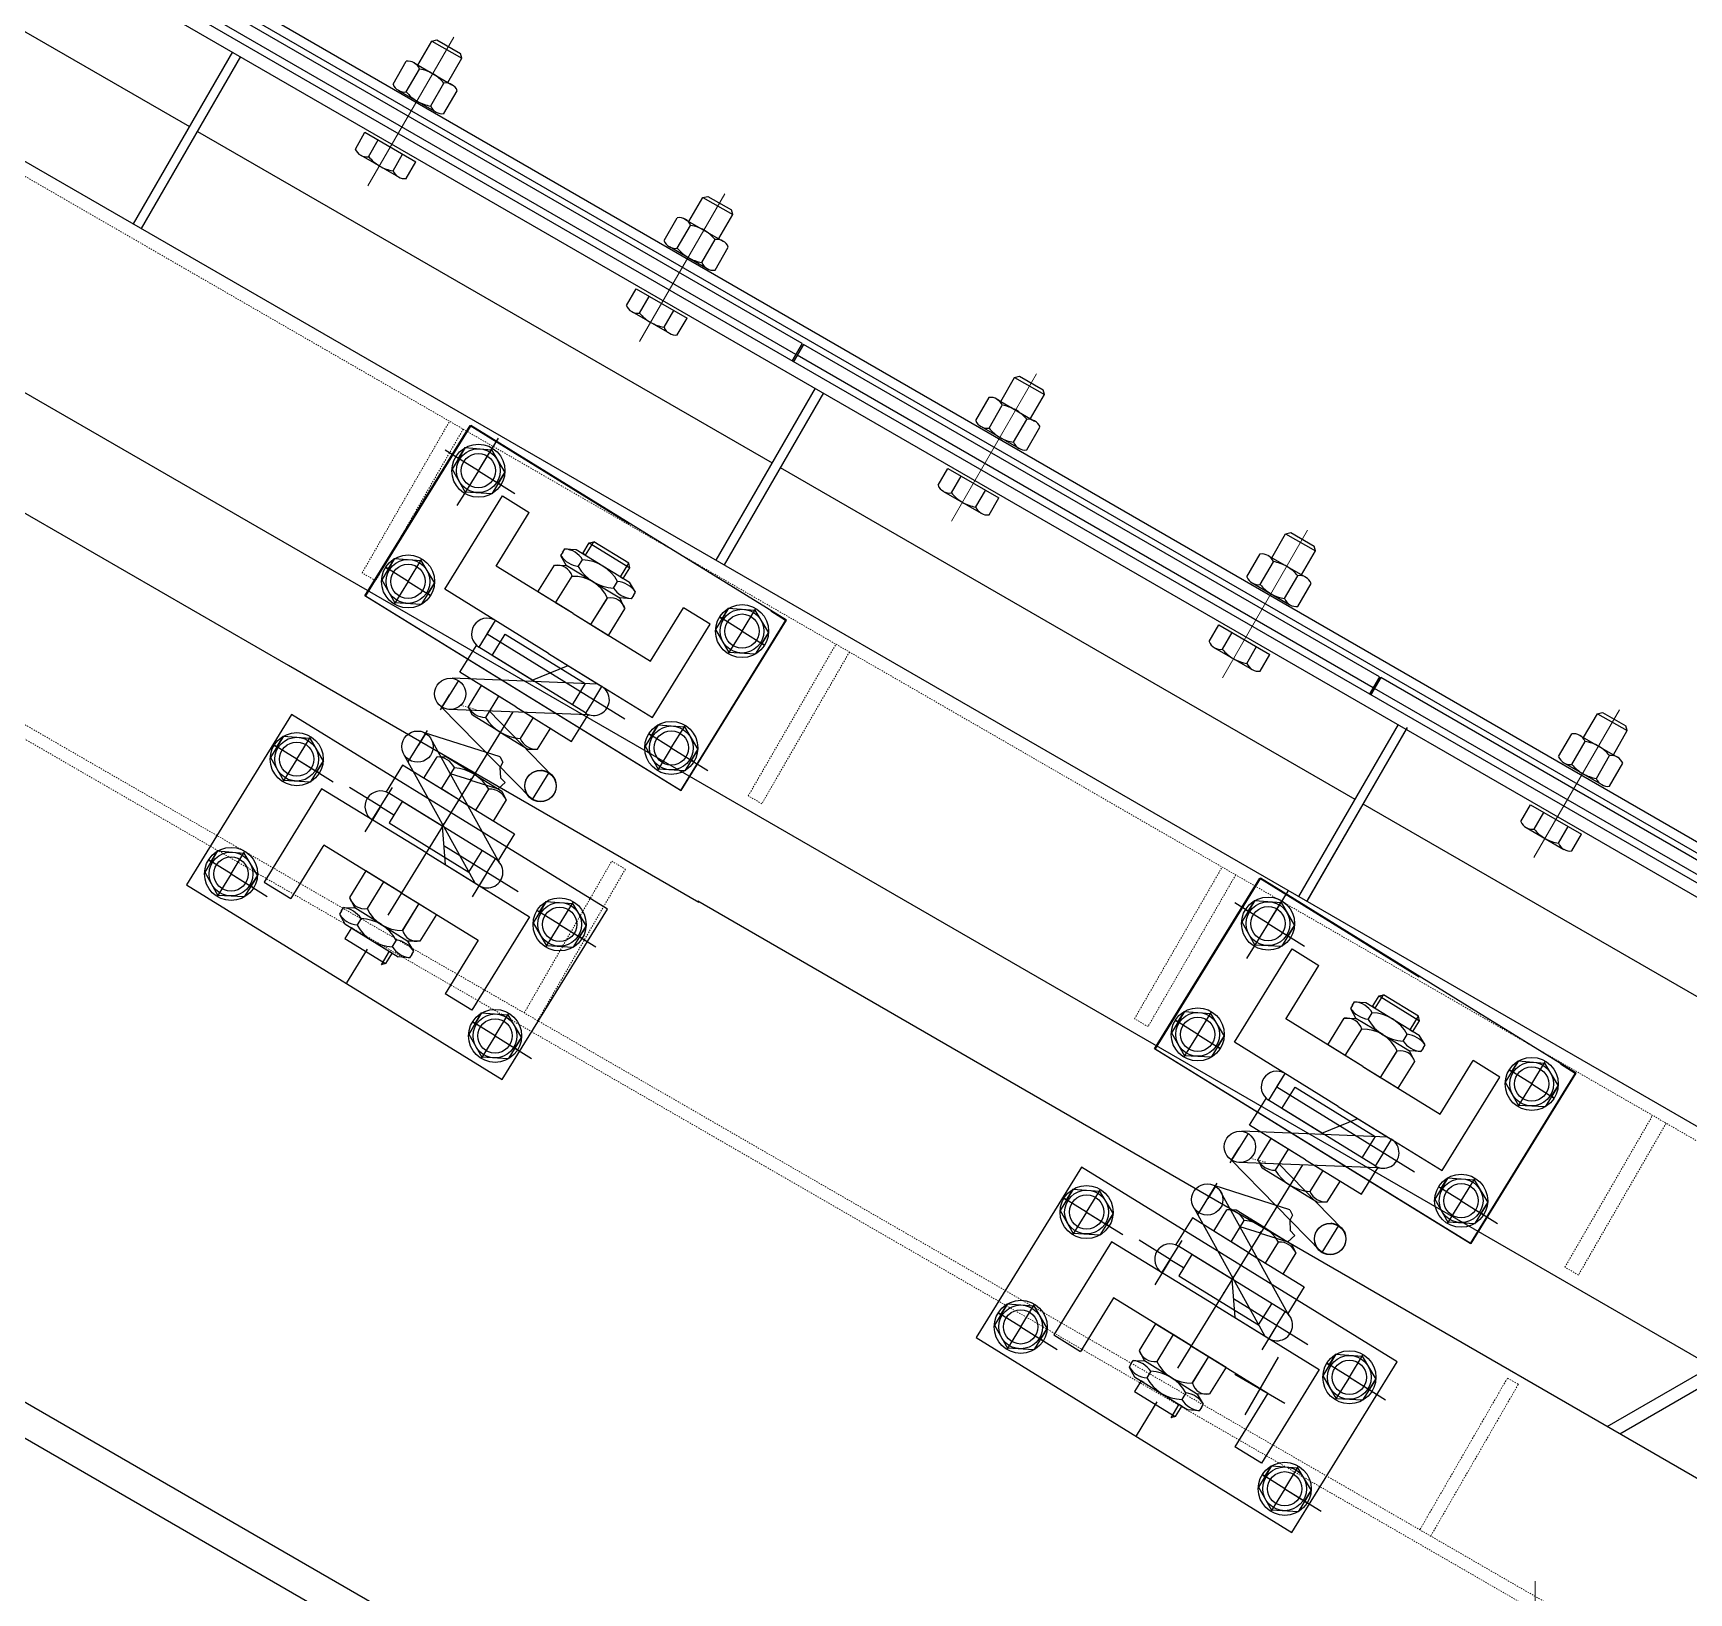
# Model space of a CAD drawing. Header units: millimetres. Extents: x 2827 to 6143, y 72 to 478.
# Drawn here: x 3108.5 to 3240.8, y 204.1 to 328.7 of the extents above; entities that cross this region are included whole.
import ezdxf

# ---------------------------------------------------------------- set-up
doc = ezdxf.new("R2010")
doc.units = ezdxf.units.MM
for name, pattern in [('ACAD_ISO02W100', [15, 12, -3]), ('CENTER', [50.8, 31.75, -6.35, 6.35, -6.35]), ('CENTER2', [28.575, 19.05, -3.175, 3.175, -3.175]), ('HIDDEN', [0.2, 0.1, -0.1])]:
    doc.linetypes.add(name, pattern=pattern)
for name, color, linetype, lineweight in [('中心线', 1, 'CENTER', 13), ('图层1', 1, 'CENTER2', 25), ('图层2', 160, 'Continuous', 25), ('尺寸线', 22, 'Continuous', 13), ('粗实线层', 7, 'Continuous', 35), ('虚线', 8, 'ACAD_ISO02W100', 13)]:
    doc.layers.add(name, color=color, linetype=linetype, lineweight=lineweight)

msp = doc.modelspace()

# ---------------------------------------------------------------- linework, layer by layer
at = {"color": 7, "linetype": 'Continuous'}
for p, q in [((3311.38, 222.77), (2940.38, 437.17)), ((3311.74, 223.43), (2941.4, 437.44)), ((2938.08, 435.9), (3310.4, 221.03)), ((2937.58, 435.04), (3309.9, 220.16)), ((3301.99, 206.4), (2916.79, 428.71)), ((3293.99, 192.54), (2941.91, 395.73)), ((3075.1, 347.73), (3121.01, 321.24)), ((3169.46, 303.03), (3123.46, 329.59)), ((3169.96, 303.9), (3123.96, 330.46)), ((3139.27, 326.16), (3140.37, 328.07)), ((3140.37, 328.07), (3140.78, 328.17)), ((3140.37, 328.07), (3142.77, 326.72)), ((3140.78, 328.17), (3142.66, 327.09)), ((3124.46, 327.22), (3116.53, 313.48)), ((3125.11, 326.85), (3117.17, 313.1)), ((3141.65, 324.78), (3142.77, 326.72)), ((3142.77, 326.72), (3142.66, 327.09)), ((3137.28, 324.63), (3138.33, 326.46)), ((3138.34, 324.02), (3139.4, 325.84)), ((3138.97, 326.33), (3141.98, 324.59)), ((3137.71, 324.14), (3140.72, 322.4)), ((3140.29, 322.89), (3141.35, 324.72)), ((3141.35, 322.28), (3142.41, 324.11)), ((3121.66, 320.86), (3167.56, 294.37)), ((3134.27, 319.45), (3135.04, 320.79)), ((3135.04, 320.79), (3139.11, 318.44)), ((3135.33, 318.84), (3136.1, 320.18)), ((3134.7, 318.97), (3137.71, 317.23)), ((3137.28, 317.71), (3138.05, 319.05)), ((3138.34, 317.1), (3139.11, 318.44)), ((3160.92, 313.66), (3162.02, 315.57)), ((3162.02, 315.57), (3162.43, 315.67)), ((3162.02, 315.57), (3164.42, 314.22)), ((3162.43, 315.67), (3164.31, 314.59)), ((3158.93, 312.13), (3159.99, 313.96)), ((3160.62, 313.83), (3163.63, 312.09)), ((3163.3, 312.29), (3164.42, 314.22)), ((3164.42, 314.22), (3164.31, 314.59)), ((3159.99, 311.52), (3161.05, 313.35)), ((3161.94, 310.39), (3163, 312.22)), ((3159.36, 311.65), (3162.37, 309.91)), ((3163.01, 309.78), (3164.06, 311.61)), ((3205.46, 160.07), (2948.8, 308.26)), ((3155.92, 306.96), (3156.69, 308.29)), ((3156.69, 308.29), (3160.77, 305.94)), ((3156.98, 306.34), (3157.75, 307.68)), ((3156.35, 306.47), (3159.36, 304.73)), ((3158.93, 305.22), (3159.7, 306.55)), ((3159.99, 304.6), (3160.77, 305.94)), ((3128.93, 278.18), (3082.12, 305.18)), ((3169.96, 303.9), (3169.15, 302.49)), ((3170.07, 303.84), (3169.25, 302.43)), ((3215.57, 276.41), (3169.57, 302.97)), ((3216.07, 277.28), (3170.07, 303.84)), ((3171.01, 300.35), (3163.07, 286.6)), ((3185.82, 299.29), (3186.92, 301.2)), ((3186.92, 301.2), (3187.33, 301.3)), ((3186.92, 301.2), (3189.32, 299.85)), ((3187.33, 301.3), (3189.21, 300.22)), ((3171.66, 299.97), (3163.72, 286.23)), ((3183.83, 297.76), (3184.89, 299.59)), ((3184.89, 297.15), (3185.95, 298.98)), ((3185.52, 299.46), (3188.53, 297.72)), ((3188.2, 297.92), (3189.32, 299.85)), ((3189.32, 299.85), (3189.21, 300.22)), ((3186.84, 296.02), (3187.9, 297.85)), ((3184.26, 297.28), (3187.27, 295.54)), ((3187.91, 295.41), (3188.96, 297.24)), ((3168.21, 294), (3214.11, 267.5)), ((3180.82, 292.59), (3181.59, 293.92)), ((3181.59, 293.92), (3185.67, 291.57)), ((3181.88, 291.97), (3182.65, 293.31)), ((3181.25, 292.1), (3184.26, 290.36)), ((3183.83, 290.85), (3184.6, 292.18)), ((3184.9, 290.23), (3185.67, 291.57)), ((3207.47, 286.79), (3208.58, 288.7)), ((3208.58, 288.7), (3208.99, 288.81)), ((3208.58, 288.7), (3210.97, 287.35)), ((3208.99, 288.81), (3210.86, 287.73)), ((3205.48, 285.27), (3206.54, 287.1)), ((3209.86, 285.42), (3210.97, 287.35)), ((3210.97, 287.35), (3210.86, 287.73)), ((3206.55, 284.65), (3207.6, 286.48)), ((3207.17, 286.97), (3210.19, 285.23)), ((3205.91, 284.78), (3208.92, 283.04)), ((3208.5, 283.53), (3209.55, 285.36)), ((3209.56, 282.91), (3210.62, 284.74)), ((3202.47, 280.09), (3203.25, 281.43)), ((3203.25, 281.43), (3207.32, 279.07)), ((3203.54, 279.48), (3204.31, 280.81)), ((3202.9, 279.6), (3205.91, 277.87)), ((3205.49, 278.35), (3206.26, 279.69)), ((3206.55, 277.74), (3207.32, 279.07)), ((3161.71, 259.26), (3128.93, 278.18)), ((3216.07, 277.28), (3215.25, 275.87)), ((3216.18, 277.22), (3215.36, 275.81)), ((3311.16, 222.38), (3216.18, 277.22)), ((3310.67, 221.51), (3215.68, 276.35)), ((3232.37, 272.42), (3233.48, 274.33)), ((3233.48, 274.33), (3233.89, 274.44)), ((3233.48, 274.33), (3235.87, 272.98)), ((3233.89, 274.44), (3235.76, 273.35)), ((3217.56, 273.47), (3209.62, 259.73)), ((3218.21, 273.1), (3210.27, 259.35)), ((3218.28, 273.22), (3210.34, 259.47)), ((3218.28, 273.22), (3210.34, 259.47)), ((3230.39, 270.9), (3231.44, 272.72)), ((3232.08, 272.6), (3235.09, 270.86)), ((3234.76, 271.05), (3235.87, 272.98)), ((3235.87, 272.98), (3235.76, 273.35)), ((3231.45, 270.28), (3232.5, 272.11)), ((3230.81, 270.41), (3233.83, 268.67)), ((3233.4, 269.16), (3234.45, 270.99)), ((3234.46, 268.54), (3235.52, 270.37)), ((3214.76, 267.13), (3260.67, 240.64)), ((3227.37, 265.72), (3228.15, 267.06)), ((3228.15, 267.06), (3232.22, 264.7)), ((3228.44, 265.11), (3229.21, 266.44)), ((3227.8, 265.23), (3230.81, 263.49)), ((3230.39, 263.98), (3231.16, 265.32)), ((3231.45, 263.37), (3232.22, 264.7)), ((3210.46, 231.12), (3161.62, 259.35)), ((3289.58, 185.43), (3210.46, 231.12)), ((3234.27, 217.37), (3242.62, 222.19)), ((3235.27, 216.79), (3243.62, 221.61))]:
    msp.add_line(p, q, dxfattribs=at)
for p, q in [((3141.43, 284.28), (3146.02, 291.73)), ((3146.02, 291.73), (3148.15, 290.41)), ((3145.59, 286.26), (3148.15, 290.41)), ((3150.84, 287.23), (3150.67, 286.97)), ((3150.76, 287.28), (3150.76, 287.28)), ((3150.84, 287.23), (3151, 287.5)), ((3151, 287.5), (3151.91, 287.45)), ((3151.91, 287.45), (3156.16, 284.83)), ((3152.44, 287.13), (3152.96, 287.98)), ((3152.65, 287), (3152.44, 287.13)), ((3152.65, 287), (3153.32, 288.07)), ((3152.96, 287.98), (3153.32, 288.07)), ((3152.96, 287.98), (3156.19, 285.99)), ((3156.11, 286.35), (3153.32, 288.07)), ((3145.51, 286.13), (3145.59, 286.26)), ((3151.68, 282.33), (3145.51, 286.13)), ((3148.86, 284.07), (3150.19, 286.19)), ((3150.19, 286.19), (3151.12, 286.18)), ((3150.67, 286.97), (3151.12, 286.18)), ((3153.26, 284.88), (3151.12, 286.18)), ((3152.08, 286.1), (3152.42, 286.63)), ((3155.45, 285.27), (3156.11, 286.35)), ((3155.66, 285.14), (3156.19, 285.99)), ((3156.19, 285.99), (3156.11, 286.35)), ((3150.27, 283.2), (3151.6, 285.32)), ((3150.27, 283.2), (3151.6, 285.32)), ((3153.26, 284.88), (3155.39, 283.58)), ((3154.89, 284.37), (3155.22, 284.9)), ((3155.45, 285.27), (3155.66, 285.14)), ((3156.64, 284.05), (3156.16, 284.83)), ((3149.71, 279.13), (3141.43, 284.28)), ((3151.67, 282.33), (3148.85, 284.07)), ((3151.68, 282.33), (3148.86, 284.07)), ((3151.67, 282.33), (3150.25, 283.21)), ((3150.25, 283.21), (3150.25, 283.21)), ((3151.68, 282.33), (3150.27, 283.2)), ((3153.09, 281.45), (3154.41, 283.59)), ((3153.09, 281.45), (3154.42, 283.57)), ((3155.81, 282.71), (3155.39, 283.58)), ((3156.31, 283.52), (3155.39, 283.58)), ((3156.24, 283.53), (3156.25, 283.53)), ((3156.48, 283.79), (3156.31, 283.52)), ((3156.48, 283.79), (3156.64, 284.05)), ((3151.67, 282.33), (3157.84, 278.53)), ((3151.68, 282.33), (3151.68, 282.33)), ((3151.68, 282.33), (3154.5, 280.59)), ((3151.68, 282.33), (3153.09, 281.45)), ((3154.5, 280.59), (3155.81, 282.71)), ((3157.84, 278.53), (3160.48, 282.8)), ((3162.61, 281.49), (3160.48, 282.8)), ((3145.21, 278.98), (3146.25, 280.68)), ((3146.25, 280.68), (3152.64, 276.75)), ((3158, 274.02), (3162.61, 281.49)), ((3142.62, 277.64), (3143.94, 279.77)), ((3152.65, 274.39), (3144.14, 279.64)), ((3149.7, 279.14), (3158, 274.02)), ((3149.71, 279.13), (3149.71, 279.13)), ((3149.71, 279.13), (3153.97, 276.51)), ((3148.4, 277.01), (3145.21, 278.98)), ((3148.4, 277.01), (3151.26, 278.18)), ((3153.65, 276.69), (3142.01, 277.16)), ((3147.09, 274.88), (3142.62, 277.64)), ((3144.32, 276.59), (3143.27, 274.89)), ((3147.09, 274.88), (3144.32, 276.59)), ((3148.28, 276.82), (3148.28, 276.82)), ((3152.64, 276.75), (3151.6, 275.04)), ((3145.7, 275.74), (3144.66, 274.04)), ((3147.09, 274.88), (3145.7, 275.74)), ((3147.74, 275.94), (3147.72, 275.91)), ((3147.74, 275.94), (3147.74, 275.94)), ((3148.39, 267.47), (3141.1, 274.92)), ((3152.87, 274.24), (3141.75, 274.67)), ((3143.64, 274.22), (3143.27, 274.89)), ((3145.85, 272.86), (3143.64, 274.22)), ((3144.97, 274.55), (3150.01, 269.35)), ((3147.09, 274.88), (3151.55, 272.11)), ((3147.09, 274.88), (3148.47, 274.03)), ((3148.47, 274.03), (3147.44, 272.35)), ((3151.55, 272.11), (3152.87, 274.24)), ((3152.65, 274.39), (3152.65, 274.39)), ((3152.87, 274.24), (3152.89, 274.27)), ((3152.87, 274.24), (3153.01, 274.23)), ((3145.84, 270.88), (3139.8, 272.81)), ((3145.84, 272.86), (3148.06, 271.49)), ((3146.05, 273.19), (3146.05, 273.19)), ((3148.82, 271.51), (3149.88, 273.21)), ((3152, 273.32), (3151.98, 273.29)), ((3145.69, 262.6), (3140.31, 272.34)), ((3148.06, 271.49), (3148.82, 271.51)), ((3148.82, 271.51), (3148.82, 271.51)), ((3138.05, 270.23), (3136.74, 268.1)), ((3142.52, 267.48), (3138.05, 270.23)), ((3143.84, 260.79), (3138.21, 270.99)), ((3138.49, 270.49), (3138.49, 270.5)), ((3138.49, 270.48), (3138.49, 270.49)), ((3139.75, 269.18), (3140.8, 270.89)), ((3141.56, 270.86), (3140.8, 270.89)), ((3141.14, 268.33), (3142.18, 270.02)), ((3143.77, 269.49), (3141.56, 270.86)), ((3145.85, 270.87), (3145.84, 270.88)), ((3149.72, 269.63), (3149.15, 269.82)), ((3142.52, 267.48), (3139.75, 269.18)), ((3143.49, 269.01), (3141.87, 269.52)), ((3143.47, 269.02), (3143.56, 269.16)), ((3143.47, 269.02), (3145.68, 268.32)), ((3143.56, 269.16), (3143.57, 269.16)), ((3143.77, 269.5), (3145.98, 268.13)), ((3149.73, 269.64), (3149.7, 269.6)), ((3131.58, 268.32), (3126.99, 260.87)), ((3139.89, 263.23), (3131.58, 268.32)), ((3145.46, 262.73), (3136.94, 267.98)), ((3138.02, 267.32), (3136.96, 265.62)), ((3141.21, 265.35), (3138.02, 267.32)), ((3142.52, 267.48), (3141.14, 268.33)), ((3142.52, 267.48), (3146.99, 264.73)), ((3142.52, 267.48), (3143.9, 266.63)), ((3143.9, 266.63), (3144.94, 268.3)), ((3146.32, 267.44), (3145.27, 265.74)), ((3145.98, 268.13), (3146.32, 267.44)), ((3146.31, 267.44), (3146.32, 267.44)), ((3148.39, 267.47), (3148.77, 267.35)), ((3141.86, 266.42), (3141.88, 266.45)), ((3141.86, 266.42), (3141.86, 266.42)), ((3136.96, 265.62), (3143.34, 261.68)), ((3141.32, 265.54), (3141.21, 265.35)), ((3141.21, 265.35), (3141.32, 265.54)), ((3141.21, 265.35), (3141.44, 262.27)), ((3141.32, 265.54), (3141.32, 265.54)), ((3146.99, 264.73), (3145.69, 262.6)), ((3131.68, 263.72), (3129.11, 259.56)), ((3131.76, 263.84), (3131.68, 263.72)), ((3137.93, 260.03), (3131.76, 263.84)), ((3139.89, 263.23), (3139.89, 263.23)), ((3139.89, 263.23), (3148.18, 258.11)), ((3139.89, 263.23), (3144.15, 260.6)), ((3143.34, 261.68), (3144.4, 263.37)), ((3145.46, 262.73), (3145.46, 262.73)), ((3145.69, 262.6), (3145.67, 262.57)), ((3145.69, 262.6), (3145.75, 262.48)), ((3126.99, 260.87), (3129.11, 259.56)), ((3135.11, 261.77), (3133.8, 259.64)), ((3137.91, 260.04), (3135.09, 261.78)), ((3137.93, 260.03), (3135.11, 261.77)), ((3136.51, 260.91), (3135.21, 258.77)), ((3136.51, 260.91), (3135.21, 258.77)), ((3137.91, 260.04), (3136.5, 260.92)), ((3136.5, 260.92), (3136.5, 260.92)), ((3137.93, 260.03), (3136.51, 260.91)), ((3133.8, 259.64), (3134.23, 258.81)), ((3137.91, 260.04), (3144.08, 256.24)), ((3137.93, 260.03), (3137.93, 260.03)), ((3137.93, 260.03), (3140.74, 258.29)), ((3137.93, 260.03), (3139.34, 259.16)), ((3133.16, 258.59), (3133, 258.32)), ((3133, 258.32), (3133.44, 257.53)), ((3133.08, 258.64), (3133.08, 258.64)), ((3133.16, 258.59), (3133.33, 258.85)), ((3133.33, 258.85), (3134.23, 258.81)), ((3136.35, 257.48), (3134.23, 258.81)), ((3134.74, 257.98), (3134.41, 257.45)), ((3139.34, 259.16), (3138.02, 257.02)), ((3139.34, 259.16), (3138.04, 257.02)), ((3140.74, 258.29), (3139.43, 256.17)), ((3148.18, 258.11), (3143.57, 250.64)), ((3133.44, 257.53), (3137.7, 254.91)), ((3133.97, 257.21), (3133.44, 256.36)), ((3134.18, 257.07), (3133.97, 257.21)), ((3136.35, 257.48), (3138.47, 256.16)), ((3133.44, 256.36), (3136.68, 254.36)), ((3136.98, 255.35), (3136.32, 254.27)), ((3136.98, 255.35), (3137.2, 255.22)), ((3137.54, 256.25), (3137.21, 255.72)), ((3139.43, 256.17), (3138.47, 256.16)), ((3138.93, 255.36), (3138.47, 256.16)), ((3138.77, 255.09), (3138.93, 255.36)), ((3138.9, 255.41), (3138.9, 255.41)), ((3144.08, 256.24), (3141.45, 251.95)), ((3204.51, 248.09), (3209.1, 255.54)), ((3209.1, 255.54), (3211.23, 254.22)), ((3136.68, 254.36), (3136.32, 254.27)), ((3137.2, 255.22), (3136.68, 254.36)), ((3138.6, 254.83), (3137.7, 254.91)), ((3138.77, 255.09), (3138.6, 254.83)), ((3208.67, 250.07), (3211.23, 254.22)), ((3143.57, 250.64), (3141.45, 251.95)), ((3213.92, 251.04), (3214.08, 251.31)), ((3214.08, 251.31), (3214.99, 251.27)), ((3215.52, 250.94), (3216.04, 251.79)), ((3215.73, 250.81), (3216.4, 251.88)), ((3216.04, 251.79), (3216.4, 251.88)), ((3216.04, 251.79), (3219.27, 249.8)), ((3219.19, 250.16), (3216.4, 251.88)), ((3208.59, 249.94), (3208.67, 250.07)), ((3211.94, 247.88), (3213.27, 250)), ((3213.27, 250), (3214.2, 249.99)), ((3213.92, 251.04), (3213.76, 250.78)), ((3213.76, 250.78), (3214.2, 249.99)), ((3213.84, 251.09), (3213.84, 251.09)), ((3216.34, 248.69), (3214.2, 249.99)), ((3214.99, 251.27), (3219.24, 248.64)), ((3215.17, 249.91), (3215.5, 250.44)), ((3215.73, 250.81), (3215.52, 250.94)), ((3218.53, 249.08), (3219.19, 250.16)), ((3219.27, 249.8), (3219.19, 250.16)), ((3214.76, 246.14), (3208.59, 249.94)), ((3213.35, 247.01), (3214.68, 249.13)), ((3213.35, 247.01), (3214.68, 249.13)), ((3216.34, 248.69), (3218.47, 247.39)), ((3217.97, 248.18), (3218.3, 248.71)), ((3218.53, 249.08), (3218.74, 248.95)), ((3218.74, 248.95), (3219.27, 249.8)), ((3212.79, 242.95), (3204.51, 248.09)), ((3214.75, 246.15), (3211.93, 247.89)), ((3214.76, 246.14), (3211.94, 247.88)), ((3216.17, 245.27), (3217.49, 247.4)), ((3216.17, 245.27), (3217.5, 247.38)), ((3218.89, 246.53), (3218.47, 247.39)), ((3219.39, 247.33), (3218.47, 247.39)), ((3219.72, 247.87), (3219.24, 248.64)), ((3219.33, 247.34), (3219.33, 247.34)), ((3219.56, 247.6), (3219.39, 247.33)), ((3219.56, 247.6), (3219.72, 247.87)), ((3214.75, 246.15), (3213.33, 247.02)), ((3213.33, 247.02), (3213.33, 247.02)), ((3214.76, 246.14), (3213.35, 247.01)), ((3214.75, 246.15), (3220.92, 242.34)), ((3214.76, 246.14), (3214.76, 246.14)), ((3214.76, 246.14), (3217.58, 244.4)), ((3214.76, 246.14), (3216.17, 245.27)), ((3217.58, 244.4), (3218.89, 246.53)), ((3220.92, 242.34), (3223.56, 246.61)), ((3225.69, 245.3), (3223.56, 246.61)), ((3221.08, 237.83), (3225.69, 245.3)), ((3205.7, 241.45), (3207.02, 243.58)), ((3215.73, 238.2), (3207.22, 243.46)), ((3208.29, 242.79), (3209.33, 244.49)), ((3209.33, 244.49), (3215.72, 240.56)), ((3211.48, 240.82), (3208.29, 242.79)), ((3212.78, 242.95), (3221.08, 237.83)), ((3212.79, 242.95), (3212.79, 242.95)), ((3212.79, 242.95), (3217.05, 240.32)), ((3216.74, 240.51), (3205.09, 240.97)), ((3210.17, 238.69), (3205.7, 241.45)), ((3211.48, 240.82), (3214.34, 241.99)), ((3207.4, 240.4), (3206.35, 238.7)), ((3210.17, 238.69), (3207.4, 240.4)), ((3208.79, 239.55), (3207.74, 237.85)), ((3210.17, 238.69), (3208.79, 239.55)), ((3210.82, 239.75), (3210.8, 239.73)), ((3210.82, 239.75), (3210.82, 239.75)), ((3211.36, 240.63), (3211.36, 240.63)), ((3215.72, 240.56), (3214.68, 238.85)), ((3211.47, 231.29), (3204.18, 238.73)), ((3215.95, 238.05), (3204.83, 238.48)), ((3206.72, 238.03), (3206.35, 238.7)), ((3208.05, 238.36), (3213.09, 233.16)), ((3210.17, 238.69), (3214.63, 235.93)), ((3210.17, 238.69), (3211.55, 237.84)), ((3215.73, 238.2), (3215.73, 238.2)), ((3215.95, 238.05), (3215.97, 238.08)), ((3208.93, 236.67), (3206.72, 238.03)), ((3209.13, 237.01), (3209.13, 237)), ((3211.55, 237.84), (3210.52, 236.16)), ((3211.9, 235.32), (3212.96, 237.02)), ((3214.63, 235.93), (3215.95, 238.05)), ((3215.08, 237.13), (3215.06, 237.1)), ((3215.95, 238.05), (3216.09, 238.04)), ((3208.92, 234.69), (3202.88, 236.63)), ((3208.77, 226.41), (3203.39, 236.15)), ((3208.92, 236.67), (3211.14, 235.31)), ((3206.92, 224.61), (3201.29, 234.81)), ((3201.58, 234.3), (3201.57, 234.31)), ((3201.57, 234.29), (3201.58, 234.3)), ((3202.84, 232.99), (3203.88, 234.7)), ((3204.64, 234.67), (3203.88, 234.7)), ((3206.85, 233.31), (3204.64, 234.67)), ((3208.93, 234.68), (3208.92, 234.69)), ((3211.14, 235.31), (3211.9, 235.32)), ((3211.9, 235.32), (3211.9, 235.32)), ((3201.13, 234.04), (3199.82, 231.92)), ((3205.6, 231.29), (3201.13, 234.04)), ((3205.6, 231.29), (3202.84, 232.99)), ((3204.22, 232.14), (3205.26, 233.84)), ((3206.57, 232.82), (3204.95, 233.33)), ((3206.55, 232.83), (3206.64, 232.97)), ((3206.55, 232.83), (3208.76, 232.13)), ((3206.64, 232.97), (3206.65, 232.97)), ((3206.85, 233.31), (3209.06, 231.94)), ((3212.81, 233.45), (3212.23, 233.63)), ((3212.81, 233.45), (3212.78, 233.41)), ((3194.66, 232.13), (3190.07, 224.69)), ((3202.98, 227.04), (3194.66, 232.13)), ((3208.54, 226.54), (3200.02, 231.79)), ((3205.6, 231.29), (3204.22, 232.14)), ((3206.98, 230.44), (3208.02, 232.11)), ((3209.06, 231.94), (3209.4, 231.25)), ((3201.1, 231.13), (3200.04, 229.43)), ((3204.29, 229.16), (3201.1, 231.13)), ((3204.94, 230.23), (3204.96, 230.26)), ((3204.94, 230.23), (3204.94, 230.23)), ((3205.6, 231.29), (3210.07, 228.54)), ((3205.6, 231.29), (3206.98, 230.44)), ((3209.4, 231.25), (3208.35, 229.55)), ((3209.39, 231.25), (3209.4, 231.25)), ((3211.47, 231.28), (3211.85, 231.16)), ((3200.04, 229.43), (3206.42, 225.49)), ((3204.4, 229.35), (3204.29, 229.16)), ((3204.29, 229.16), (3204.4, 229.35)), ((3204.29, 229.16), (3204.52, 226.08)), ((3204.4, 229.35), (3204.4, 229.36)), ((3194.76, 227.53), (3192.2, 223.37)), ((3194.84, 227.65), (3194.76, 227.53)), ((3201.01, 223.85), (3194.84, 227.65)), ((3210.07, 228.54), (3208.77, 226.41)), ((3202.97, 227.04), (3211.27, 221.92)), ((3202.98, 227.04), (3202.98, 227.04)), ((3202.98, 227.04), (3207.23, 224.41)), ((3206.42, 225.49), (3207.49, 227.18)), ((3208.54, 226.54), (3208.54, 226.54)), ((3208.77, 226.41), (3208.75, 226.38)), ((3208.77, 226.41), (3208.84, 226.29)), ((3198.19, 225.59), (3196.89, 223.45)), ((3200.99, 223.86), (3198.17, 225.59)), ((3201.01, 223.85), (3198.19, 225.59)), ((3190.07, 224.69), (3192.2, 223.37)), ((3199.59, 224.72), (3198.3, 222.58)), ((3199.59, 224.72), (3198.3, 222.58)), ((3200.99, 223.86), (3199.58, 224.73)), ((3199.58, 224.73), (3199.58, 224.73)), ((3201.01, 223.85), (3199.59, 224.72)), ((3200.99, 223.86), (3207.16, 220.05)), ((3201.01, 223.85), (3201.01, 223.85)), ((3201.01, 223.85), (3203.83, 222.11)), ((3201.01, 223.85), (3202.42, 222.97)), ((3196.24, 222.4), (3196.08, 222.13)), ((3196.16, 222.45), (3196.16, 222.45)), ((3196.24, 222.4), (3196.41, 222.66)), ((3196.41, 222.66), (3197.31, 222.62)), ((3196.89, 223.45), (3197.31, 222.62)), ((3199.43, 221.29), (3197.31, 222.62)), ((3202.42, 222.97), (3201.1, 220.84)), ((3202.42, 222.97), (3201.12, 220.84)), ((3207.98, 222.92), (3205.32, 218.32)), ((3196.08, 222.13), (3196.52, 221.34)), ((3196.52, 221.34), (3200.78, 218.72)), ((3197.05, 221.02), (3196.52, 220.17)), ((3197.27, 220.89), (3197.05, 221.02)), ((3197.82, 221.79), (3197.49, 221.26)), ((3199.43, 221.29), (3201.55, 219.97)), ((3203.83, 222.11), (3202.51, 219.98)), ((3204.53, 221.55), (3208.52, 219.25)), ((3211.27, 221.92), (3206.66, 214.45)), ((3196.52, 220.17), (3199.76, 218.17)), ((3200.62, 220.06), (3200.29, 219.53)), ((3202.51, 219.98), (3201.55, 219.97)), ((3202.01, 219.17), (3201.55, 219.97)), ((3207.16, 220.05), (3204.53, 215.76)), ((3200.06, 219.16), (3199.4, 218.08)), ((3200.28, 219.03), (3199.76, 218.17)), ((3200.06, 219.16), (3200.28, 219.03)), ((3201.68, 218.64), (3200.78, 218.72)), ((3201.85, 218.9), (3201.68, 218.64)), ((3201.85, 218.9), (3202.01, 219.17)), ((3201.98, 219.23), (3201.98, 219.22)), ((3199.76, 218.17), (3199.4, 218.08)), ((3206.66, 214.45), (3204.53, 215.76))]:
    msp.add_line(p, q)
for points in [[(3167.45, 282.54), (3168.64, 281.81), (3160.24, 268.19), (3135.03, 283.75), (3143.43, 297.37), (3156.18, 289.5)], [(3145.85, 270.87), (3146.06, 270.45), (3145.82, 270.02), (3145.87, 269.22), (3146.24, 268.84), (3145.68, 268.32)], [(3230.53, 246.35), (3231.72, 245.62), (3223.32, 232), (3198.11, 247.56), (3206.51, 261.18), (3219.26, 253.31)], [(3208.93, 234.68), (3209.14, 234.26), (3208.91, 233.83), (3208.95, 233.03), (3209.32, 232.65), (3208.76, 232.13)]]:
    msp.add_lwpolyline(points)
for points in [[(3135.09, 283.75), (3160.31, 268.19), (3168.71, 281.81), (3143.5, 297.36)], [(3120.78, 260.66), (3145.99, 245.11), (3154.4, 258.72), (3129.18, 274.28)], [(3198.17, 247.56), (3223.39, 232), (3231.79, 245.62), (3206.58, 261.18)], [(3183.86, 224.48), (3209.07, 208.92), (3217.48, 222.54), (3192.27, 238.09)]]:
    msp.add_lwpolyline(points, close=True)
for centre, radius in [((3144.1, 293.75), 2.12), ((3144.1, 293.75), 1.37), ((3138.48, 284.9), 2.12), ((3138.48, 284.9), 1.37), ((3165.16, 280.93), 2.12), ((3165.16, 280.93), 1.37), ((3141.85, 275.92), 1.25), ((3129.59, 270.7), 2.12), ((3139.24, 271.7), 1.25), ((3159.51, 271.6), 2.12), ((3159.51, 271.6), 1.37), ((3129.59, 270.7), 1.37), ((3149.07, 268.57), 1.25), ((3149.05, 268.54), 1.25), ((3124.34, 261.53), 2.12), ((3124.34, 261.53), 1.37), ((3150.59, 257.5), 2.12), ((3207.18, 257.56), 2.12), ((3150.59, 257.5), 1.37), ((3207.18, 257.56), 1.37), ((3145.43, 248.59), 2.12), ((3201.56, 248.71), 2.12), ((3201.56, 248.71), 1.37), ((3145.43, 248.59), 1.37), ((3228.24, 244.75), 2.12), ((3228.24, 244.75), 1.37), ((3204.93, 239.73), 1.25), ((3202.32, 235.51), 1.25), ((3222.6, 235.42), 2.12), ((3222.6, 235.42), 1.37), ((3192.68, 234.51), 2.12), ((3192.68, 234.51), 1.37), ((3212.13, 232.35), 1.25), ((3212.15, 232.38), 1.25), ((3187.42, 225.34), 2.12), ((3187.42, 225.34), 1.37), ((3213.67, 221.31), 2.12), ((3213.67, 221.31), 1.37), ((3208.51, 212.4), 2.12), ((3208.51, 212.4), 1.37)]:
    msp.add_circle(centre, radius)
for centre, radius, start, end in [((3138.49, 325.59), 0.884, 57.1299, 100.0633), ((3138.57, 325.54), 0.884, 19.9367, 62.8701), ((3138.84, 322.56), 3.33, 60.4883, 80.2898), ((3138.79, 322.59), 3.33, 39.7102, 59.5117), ((3138.11, 324.93), 0.884, 199.9367, 242.8701), ((3138.19, 324.89), 0.884, 237.1299, 280.0633), ((3141.5, 323.85), 0.884, 57.1299, 100.0633), ((3141.58, 323.8), 0.884, 19.9367, 62.8701), ((3140.9, 326.14), 3.33, 219.7102, 239.5117), ((3140.85, 326.17), 3.33, 240.4883, 260.2898), ((3141.12, 323.19), 0.884, 199.9367, 242.8701), ((3141.2, 323.15), 0.884, 237.1299, 280.0633), ((3135.1, 319.75), 0.884, 199.9367, 242.8701), ((3135.17, 319.71), 0.884, 237.1299, 280.0633), ((3137.89, 320.97), 3.33, 219.7102, 239.5117), ((3137.84, 320.99), 3.33, 240.4883, 260.2898), ((3138.11, 318.02), 0.884, 199.9367, 242.8701), ((3138.19, 317.97), 0.884, 237.1299, 280.0633), ((3160.14, 313.09), 0.884, 57.1299, 100.0633), ((3160.22, 313.05), 0.884, 19.9367, 62.8701), ((3160.49, 310.07), 3.33, 60.4883, 80.2898), ((3160.44, 310.1), 3.33, 39.7102, 59.5117), ((3163.15, 311.35), 0.884, 57.1299, 100.0633), ((3159.76, 312.43), 0.884, 199.9367, 242.8701), ((3159.84, 312.39), 0.884, 237.1299, 280.0633), ((3162.55, 313.65), 3.33, 219.7102, 239.5117), ((3163.23, 311.31), 0.884, 19.9367, 62.8701), ((3162.5, 313.67), 3.33, 240.4883, 260.2898), ((3162.77, 310.7), 0.884, 199.9367, 242.8701), ((3162.85, 310.65), 0.884, 237.1299, 280.0633), ((3156.75, 307.26), 0.884, 199.9367, 242.8701), ((3156.83, 307.21), 0.884, 237.1299, 280.0633), ((3159.54, 308.47), 3.33, 219.7102, 239.5117), ((3159.49, 308.5), 3.33, 240.4883, 260.2898), ((3159.76, 305.52), 0.884, 199.9367, 242.8701), ((3159.84, 305.47), 0.884, 237.1299, 280.0633), ((3185.04, 298.72), 0.884, 57.1299, 100.0633), ((3185.12, 298.68), 0.884, 19.9367, 62.8701), ((3185.39, 295.7), 3.33, 60.4883, 80.2898), ((3184.66, 298.06), 0.884, 199.9367, 242.8701), ((3185.34, 295.73), 3.33, 39.7102, 59.5117), ((3188.05, 296.98), 0.884, 57.1299, 100.0633), ((3188.13, 296.94), 0.884, 19.9367, 62.8701), ((3184.74, 298.02), 0.884, 237.1299, 280.0633), ((3187.45, 299.28), 3.33, 219.7102, 239.5117), ((3187.41, 299.3), 3.33, 240.4883, 260.2898), ((3187.68, 296.32), 0.884, 199.9367, 242.8701), ((3187.75, 296.28), 0.884, 237.1299, 280.0633), ((3181.65, 292.89), 0.884, 199.9367, 242.8701), ((3181.73, 292.84), 0.884, 237.1299, 280.0633), ((3184.44, 294.1), 3.33, 219.7102, 239.5117), ((3184.39, 294.13), 3.33, 240.4883, 260.2898), ((3184.66, 291.15), 0.884, 199.9367, 242.8701), ((3184.74, 291.1), 0.884, 237.1299, 280.0633), ((3206.69, 286.22), 0.884, 57.1299, 100.0633), ((3206.77, 286.18), 0.884, 19.9367, 62.8701), ((3207.04, 283.2), 3.33, 60.4883, 80.2898), ((3206.99, 283.23), 3.33, 39.7102, 59.5117), ((3206.32, 285.57), 0.884, 199.9367, 242.8701), ((3206.39, 285.52), 0.884, 237.1299, 280.0633), ((3209.11, 286.78), 3.33, 219.7102, 239.5117), ((3209.71, 284.49), 0.884, 57.1299, 100.0633), ((3209.78, 284.44), 0.884, 19.9367, 62.8701), ((3209.06, 286.81), 3.33, 240.4883, 260.2898), ((3209.33, 283.83), 0.884, 199.9367, 242.8701), ((3209.4, 283.78), 0.884, 237.1299, 280.0633), ((3203.3, 280.39), 0.884, 199.9367, 242.8701), ((3203.38, 280.35), 0.884, 237.1299, 280.0633), ((3206.1, 281.6), 3.33, 219.7102, 239.5117), ((3206.05, 281.63), 3.33, 240.4883, 260.2898), ((3206.32, 278.65), 0.884, 199.9367, 242.8701), ((3206.39, 278.61), 0.884, 237.1299, 280.0633), ((3231.6, 271.85), 0.884, 57.1299, 100.0633), ((3231.67, 271.81), 0.884, 19.9367, 62.8701), ((3231.94, 268.83), 3.33, 60.4883, 80.2898), ((3231.89, 268.86), 3.33, 39.7102, 59.5117), ((3231.22, 271.2), 0.884, 199.9367, 242.8701), ((3231.29, 271.15), 0.884, 237.1299, 280.0633), ((3234.01, 272.41), 3.33, 219.7102, 239.5117), ((3234.61, 270.11), 0.884, 57.1299, 100.0633), ((3234.68, 270.07), 0.884, 19.9367, 62.8701), ((3233.96, 272.44), 3.33, 240.4883, 260.2898), ((3234.23, 269.46), 0.884, 199.9367, 242.8701), ((3234.31, 269.41), 0.884, 237.1299, 280.0633), ((3228.21, 266.02), 0.884, 199.9367, 242.8701), ((3228.28, 265.98), 0.884, 237.1299, 280.0633), ((3231, 267.23), 3.33, 219.7102, 239.5117), ((3230.95, 267.26), 3.33, 240.4883, 260.2898), ((3231.22, 264.28), 0.884, 199.9367, 242.8701), ((3231.29, 264.24), 0.884, 237.1299, 280.0633)]:
    msp.add_arc(centre, radius, start, end, dxfattribs=at)
for centre, radius, start, end in [((3150.88, 285.71), 1.79, 30.723, 85.9233), ((3150.38, 284.92), 1.28, 17.9731, 98.6716), ((3152.41, 288.2), 2.13, 215.4644, 261.1819), ((3155.07, 287.8), 3.44, 209.7147, 266.9316), ((3152.3, 283.3), 3.33, 28.6741, 87.9722), ((3151.69, 282.3), 3.01, 24.8258, 91.801), ((3156.48, 285.43), 1.91, 213.7393, 264.9034), ((3154.97, 282.87), 2.05, 35.4999, 83.1427), ((3154.67, 282.41), 1.18, 14.7773, 101.888), ((3144.8, 280.71), 1.25, 58.3231, 238.1343), ((3144.8, 280.71), 1.25, 327.9174, 329.1718), ((3153.31, 275.44), 1.25, 237.9144, 58.3231), ((3144.66, 275.61), 1.57, 207.3898, 269.9075), ((3147.7, 275.9), 3.56, 211.4673, 265.8299), ((3148.71, 272.87), 1.37, 202.5306, 274.8636), ((3140.78, 269.32), 1.57, 26.7388, 89.2565), ((3141.88, 266.47), 3.56, 30.8163, 85.179), ((3136.29, 266.91), 1.25, 58.512, 238.3231), ((3145.04, 266.93), 1.37, 21.7827, 94.1157), ((3136.29, 266.91), 1.25, 327.4744, 328.7288), ((3144.81, 261.66), 1.25, 238.3231, 58.7319), ((3135.02, 260.03), 1.28, 197.9747, 278.6732), ((3134.54, 259.24), 1.79, 210.723, 265.9233), ((3133, 256.74), 2.13, 35.4644, 81.1819), ((3134.55, 254.54), 3.44, 29.7147, 86.9316), ((3137.95, 260.03), 3.01, 204.8453, 271.8205), ((3137.33, 259.04), 3.33, 208.6741, 267.9722), ((3139.19, 257.33), 1.18, 194.7583, 281.869), ((3138.92, 256.85), 2.05, 213.5036, 261.1463), ((3137.31, 254.35), 1.91, 31.7429, 82.907), ((3213.96, 249.52), 1.79, 30.723, 85.9233), ((3213.46, 248.73), 1.28, 17.9731, 98.6716), ((3215.49, 252.02), 2.13, 215.4644, 261.1819), ((3215.38, 247.11), 3.33, 28.6741, 87.9722), ((3214.77, 246.12), 3.01, 24.8258, 91.801), ((3218.15, 251.61), 3.44, 209.7147, 266.9316), ((3218.05, 246.68), 2.05, 35.4999, 83.1427), ((3217.75, 246.22), 1.18, 14.7773, 101.888), ((3219.56, 249.24), 1.91, 213.7393, 264.9034), ((3207.88, 244.52), 1.25, 58.3231, 238.1343), ((3207.88, 244.52), 1.25, 327.9174, 329.1718), ((3216.39, 239.26), 1.25, 237.9144, 58.3231), ((3207.74, 239.42), 1.57, 207.3898, 269.9075), ((3210.78, 239.71), 3.56, 211.4673, 265.8299), ((3211.79, 236.69), 1.37, 202.5306, 274.8636), ((3203.86, 233.13), 1.57, 26.7388, 89.2565), ((3204.96, 230.29), 3.56, 30.8163, 85.179), ((3199.37, 230.72), 1.25, 58.512, 238.3231), ((3208.12, 230.74), 1.37, 21.7827, 94.1157), ((3199.37, 230.72), 1.25, 327.4744, 328.7288), ((3207.89, 225.48), 1.25, 238.3231, 58.7319), ((3196.08, 220.56), 2.13, 35.4644, 81.1819), ((3198.1, 223.85), 1.28, 197.9747, 278.6732), ((3201.03, 223.85), 3.01, 204.8453, 271.8205), ((3197.62, 223.05), 1.79, 210.723, 265.9233), ((3200.41, 222.86), 3.33, 208.6741, 267.9722), ((3197.63, 218.36), 3.44, 29.7147, 86.9316), ((3200.39, 218.16), 1.91, 31.7429, 82.907), ((3202.27, 221.14), 1.18, 194.7583, 281.869), ((3202, 220.66), 2.05, 213.5036, 261.1463)]:
    msp.add_arc(centre, radius, start, end)
at = {"layer": '中心线'}
for p, q in [((3135.28, 316.5), (3142.14, 328.38)), ((3156.98, 304.08), (3163.79, 315.88)), ((3181.88, 289.71), (3188.69, 301.5)), ((3203.53, 277.21), (3210.34, 289)), ((3228.42, 262.83), (3235.24, 274.63))]:
    msp.add_line(p, q, dxfattribs=at)
at = {"layer": '中心线', "color": 1, "linetype": 'CENTER'}
msp.add_line((3228.51, 179.47), (3228.51, 205.02), dxfattribs=at)
at = {"layer": '图层1'}
for p, q in [((3144.1, 293.75), (3145.7, 296.35)), ((3142.29, 294.87), (3141.45, 295.4)), ((3144.1, 293.75), (3145.21, 295.56)), ((3144.1, 293.75), (3142.29, 294.87)), ((3144.1, 293.75), (3142.98, 291.94)), ((3144.1, 293.75), (3145.9, 292.63)), ((3144.1, 293.75), (3147, 291.94)), ((3142.98, 291.94), (3142.38, 290.96)), ((3156.11, 289.58), (3156.09, 289.55)), ((3156.18, 289.5), (3156.18, 289.54)), ((3138.48, 284.9), (3136.67, 286.03)), ((3138.48, 284.9), (3139.59, 286.71)), ((3154.01, 286.16), (3154.01, 286.15)), ((3138.48, 284.9), (3137.36, 283.09)), ((3138.48, 284.9), (3140.28, 283.78)), ((3153.24, 284.89), (3153.23, 284.89)), ((3156.17, 283.53), (3156.17, 283.54)), ((3145.45, 281.78), (3144.14, 279.65)), ((3144.8, 280.71), (3145.46, 281.78)), ((3151.67, 282.33), (3151.67, 282.33)), ((3165.16, 280.93), (3163.35, 282.06)), ((3165.16, 280.93), (3166.27, 282.74)), ((3144.8, 280.71), (3155.79, 273.93)), ((3165.16, 280.93), (3164.04, 279.13)), ((3165.16, 280.93), (3166.96, 279.81)), ((3143.48, 278.58), (3143.46, 278.55)), ((3142.5, 276.99), (3141.04, 274.63)), ((3153.31, 275.44), (3153.97, 276.51)), ((3141.17, 274.84), (3141.79, 275.84)), ((3147.74, 275.94), (3147.72, 275.91)), ((3153.31, 275.45), (3152.65, 274.38)), ((3146.84, 274.47), (3132.08, 250.42)), ((3129.59, 270.7), (3130.71, 272.51)), ((3138.49, 270.49), (3140.03, 273)), ((3139.9, 272.78), (3139.29, 271.79)), ((3152, 273.32), (3151.98, 273.29)), ((3159.51, 271.6), (3157.71, 272.73)), ((3159.51, 271.6), (3160.63, 273.41)), ((3129.59, 270.7), (3127.79, 271.82)), ((3159.51, 271.6), (3158.4, 269.79)), ((3159.51, 271.6), (3161.32, 270.48)), ((3159.51, 271.6), (3162.42, 269.8)), ((3129.59, 270.7), (3128.48, 268.89)), ((3129.59, 270.7), (3131.4, 269.58)), ((3129.59, 270.7), (3132.5, 268.89)), ((3156.14, 270.72), (3156.14, 270.76)), ((3149.73, 269.64), (3148.39, 267.47)), ((3149.7, 269.6), (3149.73, 269.64)), ((3136.29, 266.91), (3133.8, 268.44)), ((3135.62, 265.85), (3136.94, 267.98)), ((3136.29, 266.91), (3137.24, 268.44)), ((3148.39, 267.47), (3148.41, 267.51)), ((3136.29, 266.91), (3135.04, 264.9)), ((3136.29, 266.91), (3135.63, 265.84)), ((3136.29, 266.91), (3137.35, 266.25)), ((3124.34, 261.53), (3125.45, 263.34)), ((3140.54, 264.29), (3140.57, 264.27)), ((3141.33, 263.8), (3147.28, 260.13)), ((3124.34, 261.53), (3122.53, 262.65)), ((3144.8, 261.66), (3145.46, 262.73)), ((3124.34, 261.53), (3123.22, 259.72)), ((3124.34, 261.53), (3126.14, 260.41)), ((3124.34, 261.53), (3127.24, 259.72)), ((3144.81, 261.66), (3143.6, 259.69)), ((3144.81, 261.66), (3144.15, 260.6)), ((3150.59, 257.5), (3151.7, 259.31)), ((3207.18, 257.56), (3208.78, 260.16)), ((3207.18, 257.56), (3208.29, 259.37)), ((3150.59, 257.5), (3148.78, 258.62)), ((3205.38, 258.68), (3204.53, 259.21)), ((3207.18, 257.56), (3205.38, 258.68)), ((3150.59, 257.5), (3149.47, 255.69)), ((3150.59, 257.5), (3152.39, 256.38)), ((3150.59, 257.5), (3153.49, 255.7)), ((3207.18, 257.56), (3206.07, 255.75)), ((3207.18, 257.56), (3208.98, 256.44)), ((3207.18, 257.56), (3210.08, 255.76)), ((3206.07, 255.75), (3205.46, 254.77)), ((3219.19, 253.39), (3219.17, 253.36)), ((3219.26, 253.31), (3219.26, 253.35)), ((3145.43, 248.59), (3146.54, 250.4)), ((3201.56, 248.71), (3202.67, 250.52)), ((3145.43, 248.59), (3143.62, 249.71)), ((3201.56, 248.71), (3199.75, 249.84)), ((3201.56, 248.71), (3200.44, 246.91)), ((3201.56, 248.71), (3203.36, 247.59)), ((3216.32, 248.7), (3216.31, 248.7)), ((3217.09, 249.97), (3217.09, 249.97)), ((3145.43, 248.59), (3144.31, 246.78)), ((3145.43, 248.59), (3147.23, 247.47)), ((3145.43, 248.59), (3148.33, 246.79)), ((3219.25, 247.34), (3219.25, 247.35)), ((3214.75, 246.15), (3214.75, 246.15)), ((3228.24, 244.75), (3229.35, 246.56)), ((3208.53, 245.59), (3207.22, 243.46)), ((3207.88, 244.52), (3208.54, 245.59)), ((3228.24, 244.75), (3226.43, 245.87)), ((3228.24, 244.75), (3227.12, 242.94)), ((3228.24, 244.75), (3230.04, 243.62)), ((3207.88, 244.52), (3218.87, 237.74)), ((3206.56, 242.39), (3206.54, 242.36)), ((3205.58, 240.8), (3204.12, 238.44)), ((3204.25, 238.65), (3204.87, 239.65)), ((3210.82, 239.75), (3210.8, 239.73)), ((3216.39, 239.26), (3217.05, 240.32)), ((3209.92, 238.28), (3195.16, 214.23)), ((3216.39, 239.26), (3215.73, 238.19)), ((3201.57, 234.3), (3203.11, 236.81)), ((3215.08, 237.13), (3215.06, 237.1)), ((3222.6, 235.42), (3223.71, 237.23)), ((3192.68, 234.51), (3190.87, 235.63)), ((3192.68, 234.51), (3193.79, 236.32)), ((3202.98, 236.59), (3202.37, 235.6)), ((3222.6, 235.42), (3220.79, 236.54)), ((3192.68, 234.51), (3191.56, 232.7)), ((3192.68, 234.51), (3194.48, 233.39)), ((3192.68, 234.51), (3195.58, 232.71)), ((3219.22, 234.53), (3219.22, 234.57)), ((3222.6, 235.42), (3221.48, 233.61)), ((3222.6, 235.42), (3224.4, 234.29)), ((3222.6, 235.42), (3225.5, 233.61)), ((3212.81, 233.45), (3211.47, 231.28)), ((3212.78, 233.41), (3212.81, 233.45)), ((3199.37, 230.72), (3196.88, 232.26)), ((3198.7, 229.66), (3200.02, 231.79)), ((3199.37, 230.72), (3200.32, 232.25)), ((3199.37, 230.72), (3198.12, 228.71)), ((3199.37, 230.72), (3198.71, 229.65)), ((3199.37, 230.72), (3200.43, 230.07)), ((3211.47, 231.28), (3211.49, 231.32)), ((3203.62, 228.1), (3203.65, 228.08)), ((3204.41, 227.61), (3210.36, 223.94)), ((3187.42, 225.34), (3185.61, 226.46)), ((3187.42, 225.34), (3188.53, 227.15)), ((3207.88, 225.47), (3208.54, 226.54)), ((3187.42, 225.34), (3186.3, 223.53)), ((3187.42, 225.34), (3189.22, 224.22)), ((3187.42, 225.34), (3190.32, 223.54)), ((3207.89, 225.48), (3206.68, 223.5)), ((3207.89, 225.48), (3207.24, 224.41)), ((3213.67, 221.31), (3211.86, 222.43)), ((3213.67, 221.31), (3214.78, 223.12)), ((3213.67, 221.31), (3212.55, 219.5)), ((3213.67, 221.31), (3215.47, 220.19)), ((3213.67, 221.31), (3216.57, 219.51)), ((3208.51, 212.4), (3206.7, 213.53)), ((3208.51, 212.4), (3209.62, 214.21)), ((3208.51, 212.4), (3207.39, 210.59)), ((3208.51, 212.4), (3210.31, 211.28)), ((3208.51, 212.4), (3211.41, 210.6))]:
    msp.add_line(p, q, dxfattribs=at)
at = {"layer": '图层2'}
for p, q in [((3143.04, 295.59), (3142, 293.88)), ((3142.51, 294.74), (3143.04, 295.59)), ((3143.04, 295.59), (3145.14, 295.42)), ((3145.14, 295.42), (3146.22, 293.6)), ((3142, 293.88), (3143.04, 292.03)), ((3142.29, 294.87), (3142.51, 294.74)), ((3146.22, 293.61), (3145.16, 291.91)), ((3145.69, 292.76), (3146.22, 293.61)), ((3145.9, 292.63), (3145.69, 292.76)), ((3145.16, 291.91), (3143.04, 292.03)), ((3137.41, 286.74), (3136.38, 285.03)), ((3136.67, 286.03), (3136.89, 285.89)), ((3136.89, 285.89), (3137.41, 286.74)), ((3137.41, 286.74), (3139.51, 286.58)), ((3139.51, 286.58), (3140.6, 284.76)), ((3136.38, 285.03), (3137.42, 283.19)), ((3140.6, 284.76), (3139.54, 283.07)), ((3140.07, 283.91), (3140.6, 284.76)), ((3139.54, 283.07), (3137.42, 283.19)), ((3140.28, 283.78), (3140.07, 283.91)), ((3164.09, 282.77), (3163.05, 281.06)), ((3163.35, 282.06), (3163.56, 281.92)), ((3163.56, 281.92), (3164.09, 282.77)), ((3164.09, 282.77), (3166.19, 282.61)), ((3166.19, 282.61), (3167.27, 280.79)), ((3163.05, 281.06), (3164.1, 279.22)), ((3167.28, 280.79), (3166.22, 279.1)), ((3166.75, 279.94), (3167.28, 280.79)), ((3166.22, 279.1), (3164.1, 279.22)), ((3166.96, 279.81), (3166.75, 279.94)), ((3128.53, 272.54), (3127.49, 270.83)), ((3128, 271.69), (3128.53, 272.54)), ((3128.53, 272.54), (3130.63, 272.38)), ((3158.45, 273.44), (3157.41, 271.73)), ((3157.71, 272.73), (3157.92, 272.59)), ((3157.92, 272.59), (3158.45, 273.44)), ((3158.45, 273.44), (3160.55, 273.28)), ((3160.55, 273.28), (3161.63, 271.46)), ((3127.79, 271.82), (3128, 271.69)), ((3130.63, 272.38), (3131.71, 270.55)), ((3157.41, 271.73), (3158.46, 269.89)), ((3161.64, 271.46), (3160.58, 269.77)), ((3161.11, 270.61), (3161.64, 271.46)), ((3127.49, 270.83), (3128.54, 268.99)), ((3131.72, 270.56), (3130.66, 268.86)), ((3131.19, 269.71), (3131.72, 270.56)), ((3160.58, 269.77), (3158.46, 269.89)), ((3161.32, 270.48), (3161.11, 270.61)), ((3130.66, 268.86), (3128.54, 268.99)), ((3131.4, 269.58), (3131.19, 269.71)), ((3123.27, 263.37), (3122.24, 261.66)), ((3122.75, 262.52), (3123.27, 263.37)), ((3123.27, 263.37), (3125.37, 263.2)), ((3125.37, 263.2), (3126.46, 261.38)), ((3122.53, 262.65), (3122.75, 262.52)), ((3122.24, 261.66), (3123.28, 259.81)), ((3126.46, 261.39), (3125.4, 259.69)), ((3125.93, 260.54), (3126.46, 261.39)), ((3125.4, 259.69), (3123.28, 259.81)), ((3126.14, 260.41), (3125.93, 260.54)), ((3149.52, 259.34), (3148.48, 257.63)), ((3148.99, 258.49), (3149.52, 259.34)), ((3149.52, 259.34), (3151.62, 259.18)), ((3206.12, 259.4), (3205.08, 257.69)), ((3205.59, 258.55), (3206.12, 259.4)), ((3206.12, 259.4), (3208.22, 259.24)), ((3208.22, 259.24), (3209.3, 257.41)), ((3148.78, 258.62), (3148.99, 258.49)), ((3151.62, 259.18), (3152.71, 257.35)), ((3205.38, 258.68), (3205.59, 258.55)), ((3148.48, 257.63), (3149.53, 255.79)), ((3152.71, 257.36), (3151.65, 255.66)), ((3152.18, 256.51), (3152.71, 257.36)), ((3205.08, 257.69), (3206.12, 255.85)), ((3209.3, 257.42), (3208.24, 255.72)), ((3208.77, 256.57), (3209.3, 257.42)), ((3151.65, 255.66), (3149.53, 255.79)), ((3152.39, 256.38), (3152.18, 256.51)), ((3208.24, 255.72), (3206.12, 255.85)), ((3208.98, 256.44), (3208.77, 256.57)), ((3144.36, 250.43), (3143.33, 248.72)), ((3143.84, 249.58), (3144.36, 250.43)), ((3144.36, 250.43), (3146.46, 250.27)), ((3146.46, 250.27), (3147.55, 248.44)), ((3200.5, 250.55), (3199.46, 248.84)), ((3199.97, 249.7), (3200.5, 250.55)), ((3200.5, 250.55), (3202.59, 250.39)), ((3202.59, 250.39), (3203.68, 248.57)), ((3143.33, 248.72), (3144.37, 246.88)), ((3143.62, 249.71), (3143.84, 249.58)), ((3199.46, 248.84), (3200.5, 247)), ((3199.75, 249.84), (3199.97, 249.7)), ((3147.55, 248.45), (3146.49, 246.75)), ((3147.02, 247.6), (3147.55, 248.45)), ((3147.23, 247.47), (3147.02, 247.6)), ((3203.68, 248.57), (3202.62, 246.88)), ((3203.15, 247.72), (3203.68, 248.57)), ((3203.36, 247.59), (3203.15, 247.72)), ((3146.49, 246.75), (3144.37, 246.88)), ((3202.62, 246.88), (3200.5, 247)), ((3227.17, 246.59), (3226.13, 244.88)), ((3226.64, 245.74), (3227.17, 246.59)), ((3227.17, 246.59), (3229.27, 246.42)), ((3229.27, 246.42), (3230.36, 244.6)), ((3226.13, 244.88), (3227.18, 243.03)), ((3226.43, 245.87), (3226.64, 245.74)), ((3230.36, 244.6), (3229.3, 242.91)), ((3229.83, 243.76), (3230.36, 244.6)), ((3230.04, 243.62), (3229.83, 243.76)), ((3229.3, 242.91), (3227.18, 243.03)), ((3221.53, 237.25), (3220.49, 235.55)), ((3221, 236.41), (3221.53, 237.25)), ((3221.53, 237.25), (3223.63, 237.09)), ((3223.63, 237.09), (3224.72, 235.27)), ((3191.61, 236.35), (3190.57, 234.64)), ((3190.87, 235.63), (3191.08, 235.5)), ((3191.08, 235.5), (3191.61, 236.35)), ((3191.61, 236.35), (3193.71, 236.19)), ((3193.71, 236.19), (3194.8, 234.36)), ((3220.49, 235.55), (3221.54, 233.7)), ((3220.79, 236.54), (3221, 236.41)), ((3190.57, 234.64), (3191.62, 232.8)), ((3194.8, 234.37), (3193.74, 232.67)), ((3194.27, 233.52), (3194.8, 234.37)), ((3224.72, 235.27), (3223.66, 233.58)), ((3224.19, 234.43), (3224.72, 235.27)), ((3224.4, 234.29), (3224.19, 234.43)), ((3193.74, 232.67), (3191.62, 232.8)), ((3194.48, 233.39), (3194.27, 233.52)), ((3223.66, 233.58), (3221.54, 233.7)), ((3186.36, 227.18), (3185.32, 225.47)), ((3185.61, 226.46), (3185.83, 226.33)), ((3185.83, 226.33), (3186.36, 227.18)), ((3186.36, 227.18), (3188.46, 227.02)), ((3188.46, 227.02), (3189.54, 225.19)), ((3185.32, 225.47), (3186.36, 223.63)), ((3189.54, 225.2), (3188.48, 223.5)), ((3189.01, 224.35), (3189.54, 225.2)), ((3188.48, 223.5), (3186.36, 223.63)), ((3189.22, 224.22), (3189.01, 224.35)), ((3212.6, 223.15), (3211.56, 221.44)), ((3211.86, 222.43), (3212.07, 222.3)), ((3212.07, 222.3), (3212.6, 223.15)), ((3212.6, 223.15), (3214.7, 222.99)), ((3214.7, 222.99), (3215.79, 221.16)), ((3211.56, 221.44), (3212.61, 219.6)), ((3215.79, 221.17), (3214.73, 219.47)), ((3215.26, 220.32), (3215.79, 221.17)), ((3214.73, 219.47), (3212.61, 219.6)), ((3215.47, 220.19), (3215.26, 220.32)), ((3207.45, 214.24), (3206.41, 212.53)), ((3206.7, 213.53), (3206.92, 213.39)), ((3206.92, 213.39), (3207.45, 214.24)), ((3207.45, 214.24), (3209.54, 214.08)), ((3209.54, 214.08), (3210.63, 212.26)), ((3206.41, 212.53), (3207.45, 210.69)), ((3210.63, 212.26), (3209.57, 210.57)), ((3210.1, 211.41), (3210.63, 212.26)), ((3209.57, 210.57), (3207.45, 210.69)), ((3210.31, 211.28), (3210.1, 211.41))]:
    msp.add_line(p, q, dxfattribs=at)
for centre, radius in [((3144.1, 293.75), 1.75), ((3144.1, 293.75), 1.37), ((3138.48, 284.9), 1.75), ((3138.48, 284.9), 1.37), ((3165.16, 280.93), 1.75), ((3165.16, 280.93), 1.37), ((3159.51, 271.6), 1.75), ((3159.51, 271.6), 1.37), ((3129.59, 270.7), 1.75), ((3129.59, 270.7), 1.37), ((3124.34, 261.53), 1.75), ((3124.34, 261.53), 1.37), ((3150.59, 257.5), 1.75), ((3207.18, 257.56), 1.75), ((3150.59, 257.5), 1.37), ((3207.18, 257.56), 1.37), ((3145.43, 248.59), 1.75), ((3201.56, 248.71), 1.75), ((3201.56, 248.71), 1.37), ((3145.43, 248.59), 1.37), ((3228.24, 244.75), 1.75), ((3228.24, 244.75), 1.37), ((3222.6, 235.42), 1.75), ((3222.6, 235.42), 1.37), ((3192.68, 234.51), 1.75), ((3192.68, 234.51), 1.37), ((3187.42, 225.34), 1.75), ((3187.42, 225.34), 1.37), ((3213.67, 221.31), 1.75), ((3213.67, 221.31), 1.37), ((3208.51, 212.4), 1.75), ((3208.51, 212.4), 1.37)]:
    msp.add_circle(centre, radius, dxfattribs=at)
at = {"layer": '尺寸线'}
for p, q in [((3135.28, 316.5), (3142.14, 328.38)), ((3156.98, 304.08), (3163.79, 315.88)), ((3181.88, 289.71), (3188.69, 301.5)), ((3203.53, 277.21), (3210.34, 289)), ((3228.42, 262.83), (3235.24, 274.63))]:
    msp.add_line(p, q, dxfattribs=at)
at = {"layer": '粗实线层', "color": 7, "lineweight": -3}
msp.add_line((3205.46, 162.96), (2950.05, 310.42), dxfattribs=at)
at = {"layer": '虚线', "color": 251, "linetype": 'HIDDEN'}
msp.add_line((3302.16, 205.15), (2917.24, 427.29), dxfattribs=at)
at = {"layer": '虚线', "color": 8, "linetype": 'HIDDEN'}
for p, q in [((2913.72, 385.55), (3282.27, 172.77)), ((2913.64, 384.44), (3281.77, 171.9)), ((3134.81, 285.58), (3141.8, 297.7)), ((3142.89, 297.08), (3135.89, 284.96)), ((3135.89, 284.96), (3134.81, 285.58)), ((3165.66, 267.77), (3172.66, 279.89)), ((3173.74, 279.26), (3166.74, 267.14)), ((3143.91, 274.68), (3142.7, 274.99)), ((3166.74, 267.14), (3165.66, 267.77)), ((3147.76, 250.43), (3154.75, 262.55)), ((3155.84, 261.92), (3148.84, 249.81)), ((3154.75, 262.55), (3155.84, 261.92)), ((3196.51, 249.96), (3203.51, 262.08)), ((3204.59, 261.45), (3197.59, 249.33)), ((3197.59, 249.33), (3196.51, 249.96)), ((3230.89, 230.11), (3237.89, 242.23)), ((3238.97, 241.6), (3231.97, 229.48)), ((3206.99, 238.5), (3205.78, 238.8)), ((3231.97, 229.48), (3230.89, 230.11))]:
    msp.add_line(p, q, dxfattribs=at)
at = {"layer": '虚线', "ltscale": 0.01}
for p, q in [((3226.3, 221.25), (3219.3, 209.12)), ((3226.3, 221.25), (3227.17, 220.75)), ((3227.17, 220.75), (3220.17, 208.62))]:
    msp.add_line(p, q, dxfattribs=at)

doc.saveas('drawing.dxf')
